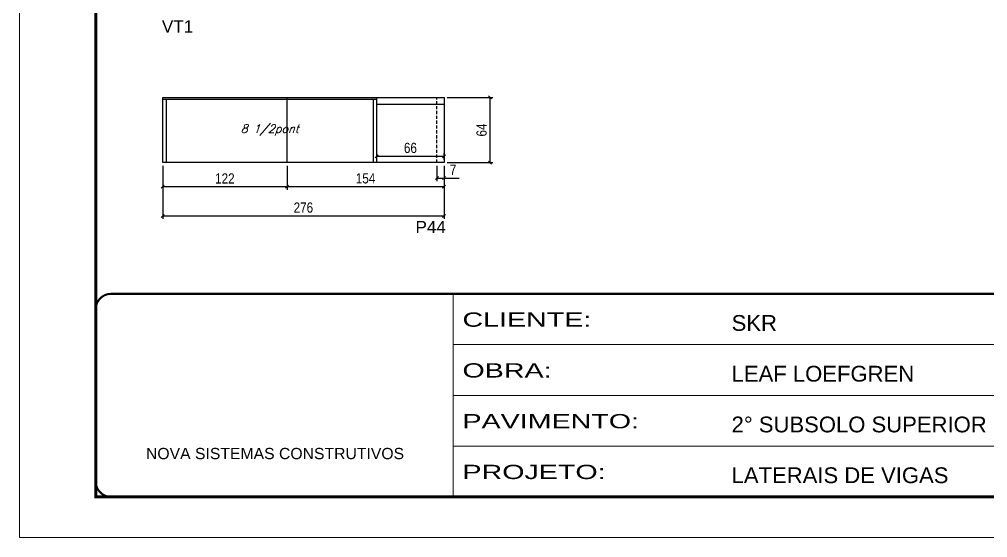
# Model space of a CAD drawing. Extents: x 3309 to 9590, y -2522 to 15424.
# Drawn here: x 4908 to 5858, y 12409 to 12918 of the extents above; entities that cross this region are included whole.
import ezdxf

# ---------------------------------------------------------------- set-up
doc = ezdxf.new("R2010")
doc.units = 0
for name, pattern in [('CONTINUO', [0]), ('DASHED', [0.75, 0.5, -0.25]), ('HIDDEN2', [4.7625, 3.175, -1.5875])]:
    doc.linetypes.add(name, pattern=pattern)
for name, color, linetype in [('5', 5, 'Continuous'), ('COTA', 241, 'Continuous'), ('Painéis', 200, 'Continuous'), ('SARR_2.2x7', 40, 'Continuous'), ('SARR_3.5x7', 81, 'Continuous'), ('texto', 7, 'Continuous')]:
    doc.layers.add(name, color=color, linetype=linetype)
doc.layers.add('Folhas', color=255, linetype='Continuous', lineweight=9)
doc.layers.add('SARRAFO DE PRESSAO', color=251, linetype='DASHED', lineweight=9)
doc.styles.add('ARIAL', font='arial.ttf')
doc.styles.add('COTA TECNICA', font='techl___.ttf', dxfattribs={"height": 10})
doc.styles.add('Romans', font='romans.shx')
doc.styles.get("Standard").update_dxf_attribs({"font": 'arial.ttf'})
doc.styles.add('Tecnologia', font='')
doc.styles.get('Tecnologia').set_extended_font_data('Forgotten Futurist')
doc.dimstyles.new('PAINEL', dxfattribs={"dimtxt": 10, "dimasz": 3, "dimexe": 3, "dimexo": 3, "dimgap": 3, "dimtad": 1, "dimdec": 1, "dimzin": 12, "dimdsep": 46, "dimtxsty": 'COTA TECNICA', "dimblk1": 'OBLIQUE', "dimblk2": 'OBLIQUE', "dimsah": 1, "dimcen": 0.9, "dimclrd": 4, "dimclre": 4, "dimclrt": 240, "dimadec": 1, "dimazin": 3, "dimtfac": 1, "dimtdec": 1, "dimtmove": 0, "dimatfit": 3, "dimfxl": 1, "dimtolj": 1, "dimtzin": 12, "dimarcsym": 0})

# ---------------------------------------------------------------- blocks, each defined once
blk = doc.blocks.new('9999999999')
at = {"color": 30, "linetype": 'CONTINUO'}
for p, q in [((98564.56, 34230.21), (98564.56, 34429.45)), ((98564.56, 34379.64), (99583.98, 34379.64)), ((98564.56, 34329.83), (99487.98, 34329.83)), ((98564.56, 34280.02), (99487.98, 34280.02))]:
    blk.add_line(p, q, dxfattribs=at)
at = {"color": 30, "linetype": 'CONTINUO', "const_width": 2}
blk.add_lwpolyline([(99583.98, 34230.21), (99583.98, 34414.45, 0.414214), (99568.98, 34429.45), (98228.98, 34429.45, 0.414214), (98213.98, 34414.45), (98213.98, 34245.21, 0.414214), (98228.98, 34230.21), (99583.98, 34230.21)], format="xyb", dxfattribs=at)
at = {"layer": 'Folhas'}
blk.add_lwpolyline([(98138.98, 34190.21), (99623.98, 34190.21), (99623.98, 35240.21), (98138.98, 35240.21)], close=True, dxfattribs=at)
at = {"layer": 'Folhas', "color": 30, "const_width": 3}
blk.add_lwpolyline([(98213.98, 34230.21), (99583.98, 34230.21), (99583.98, 35200.21), (98213.98, 35200.21)], close=True, dxfattribs=at)
at = {"color": 7, "linetype": 'Continuous', "ltscale": 5, "style": 'ARIAL'}
for s, height, p in [('SKR', 15.483, (98837.68, 34393.13)), ('LEAF LOEFGREN', 15.4829, (98837.68, 34343.32)), ('2° SUBSOLO SUPERIOR', 15.4829, (98837.68, 34293.51)), ('NOVA SISTEMAS CONSTRUTIVOS', 11.0592, (98263.19, 34267.21)), ('LATERAIS DE VIGAS', 15.4829, (98837.68, 34243.7))]:
    blk.add_text(s, height=height, dxfattribs=at).set_placement(p)
at = {"layer": 'Folhas', "color": 7, "style": 'Tecnologia', "width": 1.5}
for s, p in [('CLIENTE:', (98573.65, 34397.17)), ('OBRA:', (98573.65, 34347.31)), ('PAVIMENTO:', (98573.65, 34297.5)), ('PROJETO:', (98573.65, 34247.69))]:
    blk.add_text(s, height=14, dxfattribs=at).set_placement(p)
blk = doc.blocks.new('_Oblique')
at = {"color": 0, "linetype": 'ByBlock', "lineweight": -2}
blk.add_line((-0.5, -0.5), (0.5, 0.5), dxfattribs=at)
blk = doc.blocks.new('*D779')
at = {"layer": 'COTA', "color": 4, "lineweight": -2, "transparency": 16777216}
for p, q in [((5048.47, 12774.27), (5048.47, 12721.98)), ((5324.47, 12774.27), (5324.47, 12721.98)), ((5048.47, 12724.98), (5324.47, 12724.98))]:
    blk.add_line(p, q, dxfattribs=at)
at = {"layer": 'Defpoints', "color": 0, "transparency": 16777216}
for p in [(5048.47, 12777.27), (5324.47, 12777.27), (5324.47, 12724.98)]:
    blk.add_point(p, dxfattribs=at)
at = {"layer": 'COTA', "color": 4, "lineweight": -2, "transparency": 16777216, "xscale": 3, "yscale": 3, "zscale": 3, "rotation": 180}
blk.add_blockref('_Oblique', (5048.47, 12724.98), dxfattribs=at)
at = {"layer": 'COTA', "color": 4, "lineweight": -2, "transparency": 16777216, "xscale": 3, "yscale": 3, "zscale": 3}
blk.add_blockref('_Oblique', (5324.47, 12724.98), dxfattribs=at)
at = {"layer": 'COTA', "color": 240, "transparency": 16777216, "insert": (5186.47, 12733.08), "char_height": 10, "attachment_point": 5, "style": 'COTA TECNICA'}
blk.add_mtext('\\A1;276', dxfattribs=at)
blk = doc.blocks.new('*D777')
at = {"layer": 'COTA', "color": 4, "lineweight": -2, "transparency": 16777216}
for p, q in [((5258.47, 12780.27), (5258.47, 12786.56)), ((5324.47, 12780.27), (5324.47, 12786.56)), ((5258.47, 12783.56), (5324.47, 12783.56))]:
    blk.add_line(p, q, dxfattribs=at)
at = {"layer": 'Defpoints', "color": 0, "transparency": 16777216}
for p in [(5258.47, 12777.27), (5324.47, 12783.56), (5324.47, 12777.27)]:
    blk.add_point(p, dxfattribs=at)
at = {"layer": 'COTA', "color": 4, "lineweight": -2, "transparency": 16777216, "xscale": 3, "yscale": 3, "zscale": 3, "rotation": 180}
blk.add_blockref('_Oblique', (5258.47, 12783.56), dxfattribs=at)
at = {"layer": 'COTA', "color": 4, "lineweight": -2, "transparency": 16777216, "xscale": 3, "yscale": 3, "zscale": 3}
blk.add_blockref('_Oblique', (5324.47, 12783.56), dxfattribs=at)
at = {"layer": 'COTA', "color": 240, "transparency": 16777216, "insert": (5291.47, 12791.66), "char_height": 10, "attachment_point": 5, "style": 'COTA TECNICA'}
blk.add_mtext('\\A1;66', dxfattribs=at)
blk = doc.blocks.new('*D778')
at = {"layer": 'COTA', "color": 4, "lineweight": -2, "transparency": 16777216}
for p, q in [((5327.47, 12841.27), (5372.46, 12841.27)), ((5369.46, 12841.27), (5369.46, 12777.27)), ((5327.47, 12777.27), (5372.46, 12777.27))]:
    blk.add_line(p, q, dxfattribs=at)
at = {"layer": 'Defpoints', "color": 0, "transparency": 16777216}
for p in [(5324.47, 12841.27), (5324.47, 12777.27), (5369.46, 12777.27)]:
    blk.add_point(p, dxfattribs=at)
at = {"layer": 'COTA', "color": 4, "lineweight": -2, "transparency": 16777216, "xscale": 3, "yscale": 3, "zscale": 3}
for p, rotation in [((5369.46, 12841.27), 90), ((5369.46, 12777.27), 270)]:
    blk.add_blockref('_Oblique', p, dxfattribs=dict(at, rotation=rotation))
at = {"layer": 'COTA', "color": 240, "transparency": 16777216, "insert": (5361.36, 12809.27), "char_height": 10, "attachment_point": 5, "rotation": 90, "style": 'COTA TECNICA'}
blk.add_mtext('\\A1;64', dxfattribs=at)
blk = doc.blocks.new('*D780')
at = {"layer": 'COTA', "color": 4, "lineweight": -2, "transparency": 16777216}
for p, q in [((5048.47, 12774.27), (5048.47, 12750.71)), ((5170.47, 12774.27), (5170.47, 12750.71)), ((5048.47, 12753.71), (5170.47, 12753.71))]:
    blk.add_line(p, q, dxfattribs=at)
at = {"layer": 'Defpoints', "color": 0, "transparency": 16777216}
for p in [(5048.47, 12777.27), (5170.47, 12777.27), (5170.47, 12753.71)]:
    blk.add_point(p, dxfattribs=at)
at = {"layer": 'COTA', "color": 4, "lineweight": -2, "transparency": 16777216, "xscale": 3, "yscale": 3, "zscale": 3, "rotation": 180}
blk.add_blockref('_Oblique', (5048.47, 12753.71), dxfattribs=at)
at = {"layer": 'COTA', "color": 4, "lineweight": -2, "transparency": 16777216, "xscale": 3, "yscale": 3, "zscale": 3}
blk.add_blockref('_Oblique', (5170.47, 12753.71), dxfattribs=at)
at = {"layer": 'COTA', "color": 240, "transparency": 16777216, "insert": (5109.47, 12761.77), "char_height": 10, "attachment_point": 5, "style": 'COTA TECNICA'}
blk.add_mtext('\\A1;122', dxfattribs=at)
blk = doc.blocks.new('*D781')
at = {"layer": 'COTA', "color": 4, "lineweight": -2, "transparency": 16777216}
for p, q in [((5170.47, 12774.27), (5170.47, 12750.71)), ((5324.47, 12774.27), (5324.47, 12750.71)), ((5170.47, 12753.71), (5324.47, 12753.71))]:
    blk.add_line(p, q, dxfattribs=at)
at = {"layer": 'Defpoints', "color": 0, "transparency": 16777216}
for p in [(5170.47, 12777.27), (5324.47, 12777.27), (5324.47, 12753.71)]:
    blk.add_point(p, dxfattribs=at)
at = {"layer": 'COTA', "color": 4, "lineweight": -2, "transparency": 16777216, "xscale": 3, "yscale": 3, "zscale": 3, "rotation": 180}
blk.add_blockref('_Oblique', (5170.47, 12753.71), dxfattribs=at)
at = {"layer": 'COTA', "color": 4, "lineweight": -2, "transparency": 16777216, "xscale": 3, "yscale": 3, "zscale": 3}
blk.add_blockref('_Oblique', (5324.47, 12753.71), dxfattribs=at)
at = {"layer": 'COTA', "color": 240, "transparency": 16777216, "insert": (5247.47, 12761.82), "char_height": 10, "attachment_point": 5, "style": 'COTA TECNICA'}
blk.add_mtext('\\A1;154', dxfattribs=at)
blk = doc.blocks.new('*D782')
at = {"layer": 'COTA', "color": 4, "lineweight": -2, "transparency": 16777216}
for p, q in [((5317.47, 12774.27), (5317.47, 12759.15)), ((5324.47, 12774.27), (5324.47, 12759.15)), ((5317.47, 12762.15), (5324.47, 12762.15)), ((5324.47, 12762.15), (5339.2, 12762.15))]:
    blk.add_line(p, q, dxfattribs=at)
at = {"layer": 'Defpoints', "color": 0, "transparency": 16777216}
for p in [(5317.47, 12777.27), (5324.47, 12777.27), (5324.47, 12762.15)]:
    blk.add_point(p, dxfattribs=at)
at = {"layer": 'COTA', "color": 4, "lineweight": -2, "transparency": 16777216, "xscale": 3, "yscale": 3, "zscale": 3, "rotation": 180}
blk.add_blockref('_Oblique', (5317.47, 12762.15), dxfattribs=at)
at = {"layer": 'COTA', "color": 4, "lineweight": -2, "transparency": 16777216, "xscale": 3, "yscale": 3, "zscale": 3}
blk.add_blockref('_Oblique', (5324.47, 12762.15), dxfattribs=at)
at = {"layer": 'COTA', "color": 240, "transparency": 16777216, "insert": (5333.33, 12770.23), "char_height": 10, "attachment_point": 5, "style": 'COTA TECNICA'}
blk.add_mtext('\\A1;7', dxfattribs=at)

msp = doc.modelspace()

# ---------------------------------------------------------------- linework, layer by layer
at = {"layer": 'Painéis', "linetype": 'ByBlock'}
msp.add_line((5170.47, 12777.27), (5170.47, 12841.27), dxfattribs=at)
msp.add_lwpolyline([(5048.47, 12841.27), (5324.47, 12841.27), (5324.47, 12777.27), (5048.47, 12777.27)], close=True, dxfattribs=at)
at = {"layer": 'SARR_2.2x7', "linetype": 'Continuous'}
for p, q in [((5258.47, 12839.07), (5048.47, 12839.07)), ((5324.47, 12834.27), (5258.47, 12834.27))]:
    msp.add_line(p, q, dxfattribs=at)
at = {"layer": 'SARR_2.2x7', "linetype": 'HIDDEN2'}
msp.add_line((5317.47, 12777.27), (5317.47, 12841.27), dxfattribs=at)
at = {"layer": 'SARR_3.5x7'}
for p, q in [((5051.97, 12839.07), (5051.97, 12777.27)), ((5254.97, 12839.07), (5254.97, 12777.27)), ((5258.47, 12777.27), (5258.47, 12841.27))]:
    msp.add_line(p, q, dxfattribs=at)

# ---------------------------------------------------------------- block references
at = {"layer": 'SARRAFO DE PRESSAO', "color": 6, "linetype": 'ByBlock'}
msp.add_blockref('9999999999', (-93231.11, -21780.92), dxfattribs=at)

# ---------------------------------------------------------------- texts
at = {"layer": '5', "linetype": 'Continuous'}
for s, rotation, p in [('VT1', 359.99996, (5047.69, 12904.91)), ('P44', 0.00004, (5296.45, 12708.08))]:
    msp.add_text(s, height=12, rotation=rotation, dxfattribs=at).set_placement(p)
at = {"layer": 'texto', "color": 2, "insert": (5153.47, 12809.27), "char_height": 8, "attachment_point": 5, "style": 'Romans'}
msp.add_mtext('{\\Q19;\\C256;8 1/2pont}', dxfattribs=at)

# ---------------------------------------------------------------- dimensions: what is measured, and where the dimension line sits
at = {"layer": 'COTA'}
dim = msp.add_linear_dim(base=(5369.46, 12777.27), p1=(5324.47, 12841.27), p2=(5324.47, 12777.27), angle=90, dimstyle='PAINEL', dxfattribs=at)
dim.commit()
dim.dimension.update_dxf_attribs({"geometry": '*D778', "text_midpoint": (5361.36, 12809.27)})
for base, p1, p2, picture, middle in [((5324.47, 12783.56), (5258.47, 12777.27), (5324.47, 12777.27), '*D777', (5291.47, 12791.66)), ((5324.47, 12724.98), (5048.47, 12777.27), (5324.47, 12777.27), '*D779', (5186.47, 12733.08)), ((5170.47, 12753.71), (5048.47, 12777.27), (5170.47, 12777.27), '*D780', (5109.47, 12761.77)), ((5324.47, 12762.15), (5317.47, 12777.27), (5324.47, 12777.27), '*D782', (5333.33, 12770.23))]:
    dim = msp.add_linear_dim(base=base, p1=p1, p2=p2, dimstyle='PAINEL', dxfattribs=at)
    dim.commit()
    dim.dimension.update_dxf_attribs({"geometry": picture, "text_midpoint": middle})
dim = msp.add_linear_dim(base=(5324.47, 12753.71), p1=(5170.47, 12777.27), p2=(5324.47, 12777.27), dimstyle='PAINEL', override={"dimtmove": 1}, dxfattribs=at)
dim.commit()
dim.dimension.update_dxf_attribs({"geometry": '*D781', "text_midpoint": (5247.47, 12761.82)})

doc.saveas('drawing.dxf')
